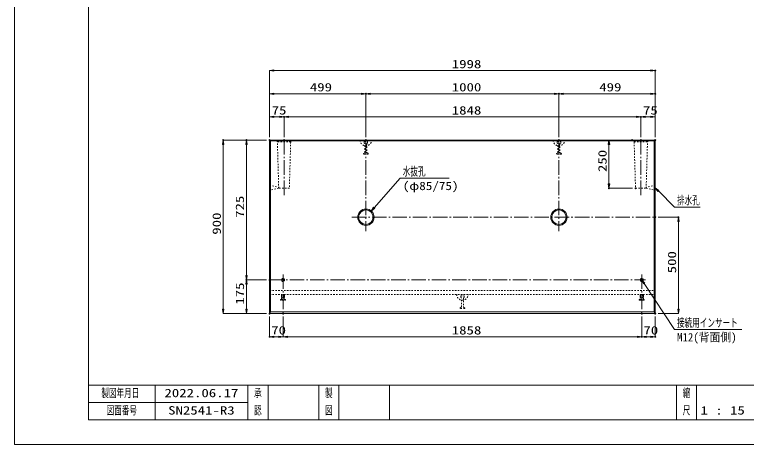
# Model space of a CAD drawing. Units: millimetres, scale not verified. Extents: x 0 to 6300, y 0 to 4455.
# Drawn here: x 0 to 3790, y 0 to 2228 of the extents above; entities that cross this region are included whole.
import ezdxf
from ezdxf.enums import TextEntityAlignment as Align

# ---------------------------------------------------------------- set-up
doc = ezdxf.new("R2010")
doc.units = ezdxf.units.MM
doc.header["$LTSCALE"] = 10
doc.header["$PDMODE"] = 32
doc.header["$PDSIZE"] = 5
for name, pattern in [('USER1', [10.5, 7.5, -1.125, 0.75, -1.125]), ('USER2', [1.5, 0.75, -0.75]), ('USER3', [0.75, 0.5, -0.25])]:
    doc.linetypes.add(name, pattern=pattern)
for name, color, linetype, lineweight in [('0_10', 7, 'USER2', 13), ('Defpoints_2', 7, 'Continuous', 13), ('S-1', 2, 'Continuous', 13), ('S-4', 4, 'USER3', 13), ('S-Dim', 1, 'Continuous', 13), ('S-Txt', 7, 'Continuous', 13), ('TTL-FRAM', 3, 'Continuous', 13), ('TTL-LINE', 2, 'Continuous', 13), ('TTL-TXT', 2, 'Continuous', 13)]:
    doc.layers.add(name, color=color, linetype=linetype, lineweight=lineweight)
doc.styles.add('ＭＳ ゴシック', font='')
doc.styles.get('ＭＳ ゴシック').set_extended_font_data('MS Gothic')

msp = doc.modelspace()

# ---------------------------------------------------------------- hatches: boundary and pattern name
at = {"layer": 'S-Dim'}
for points in [[(1342.93, 1941.25), (1342.93, 1933.75), (1320.43, 1937.5)], [(3295.93, 1941.25), (3295.93, 1933.75), (3318.43, 1937.5)], [(1342.93, 1821.25), (1342.93, 1813.75), (1320.43, 1817.5)], [(1796.93, 1821.25), (1796.93, 1813.75), (1819.43, 1817.5)], [(1841.93, 1821.25), (1841.93, 1813.75), (1819.43, 1817.5)], [(2796.93, 1821.25), (2796.93, 1813.75), (2819.43, 1817.5)], [(2841.93, 1821.25), (2841.93, 1813.75), (2819.43, 1817.5)], [(3295.93, 1821.25), (3295.93, 1813.75), (3318.43, 1817.5)], [(1342.93, 1701.25), (1342.93, 1693.75), (1320.43, 1697.5)], [(1372.93, 1701.25), (1372.93, 1693.75), (1395.43, 1697.5)], [(1417.93, 1701.25), (1417.93, 1693.75), (1395.43, 1697.5)], [(3220.93, 1701.25), (3220.93, 1693.75), (3243.43, 1697.5)], [(3265.93, 1701.25), (3265.93, 1693.75), (3243.43, 1697.5)], [(3295.93, 1701.25), (3295.93, 1693.75), (3318.43, 1697.5)], [(1076.68, 1555), (1084.18, 1555), (1080.43, 1577.5)], [(1196.68, 1555), (1204.18, 1555), (1200.43, 1577.5)], [(3074.68, 1555), (3082.18, 1555), (3078.43, 1577.5)], [(3074.68, 1350), (3082.18, 1350), (3078.43, 1327.5)], [(1865.25, 1223.76), (1847.55, 1209.37), (1859.63, 1228.72)], [(3434.68, 1155), (3442.18, 1155), (3438.43, 1177.5)], [(1196.68, 875), (1204.18, 875), (1200.43, 852.5)], [(1196.68, 830), (1204.18, 830), (1200.43, 852.5)], [(1076.68, 700), (1084.18, 700), (1080.43, 677.5)], [(1196.68, 700), (1204.18, 700), (1200.43, 677.5)], [(3434.68, 700), (3442.18, 700), (3438.43, 677.5)], [(1342.93, 561.25), (1342.93, 553.75), (1320.43, 557.5)], [(1367.93, 561.25), (1367.93, 553.75), (1390.43, 557.5)], [(1412.93, 561.25), (1412.93, 553.75), (1390.43, 557.5)], [(3225.93, 561.25), (3225.93, 553.75), (3248.43, 557.5)], [(3270.93, 561.25), (3270.93, 553.75), (3248.43, 557.5)], [(3295.93, 561.25), (3295.93, 553.75), (3318.43, 557.5)]]:
    msp.add_hatch(color=256, dxfattribs=at).paths.add_polyline_path(points)
at = {"layer": 'S-Txt'}
for points in [[(3331.69, 1311.44), (3318.43, 1330), (3337, 1316.74)], [(3257.7, 831.66), (3248.43, 852.5), (3263.96, 835.79)]]:
    msp.add_hatch(color=256, dxfattribs=at).paths.add_polyline_path(points)

# ---------------------------------------------------------------- linework, layer by layer
at = {"layer": '0_10', "linetype": 'Continuous'}
for centre, radius in [((1819.43, 1177.5), 42.5), ((1819.43, 1177.5), 37.5), ((2819.43, 1177.5), 42.5), ((2819.43, 1177.5), 37.5)]:
    msp.add_circle(centre, radius, dxfattribs=at)
at = {"layer": 'Defpoints_2'}
for p, q in [((0, 4455), (0, 0)), ((0, 0), (6300, 0))]:
    msp.add_line(p, q, dxfattribs=at)
for p in [(3318.43, 1937.5), (1819.43, 1817.5), (2819.43, 1817.5), (3318.43, 1817.5), (1395.43, 1697.5), (3243.43, 1697.5), (3243.43, 1697.5), (1080.43, 1577.5), (1200.43, 1577.5), (1320.43, 1577.5), (1320.43, 1577.5), (1320.43, 1577.5), (1320.43, 1577.5), (1320.43, 1577.5), (1395.43, 1577.5), (1395.43, 1577.5), (1819.43, 1577.5), (1819.43, 1577.5), (2819.43, 1577.5), (2819.43, 1577.5), (3198.43, 1577.5), (3243.43, 1577.5), (3243.43, 1577.5), (3318.43, 1577.5), (3318.43, 1577.5), (3318.43, 1577.5), (3078.43, 1327.5), (3215.93, 1327.5), (3318.43, 1177.5), (3438.43, 1177.5), (1200.43, 852.5), (1320.43, 852.5), (1320.43, 852.5), (1320.43, 677.5), (1320.43, 677.5), (1320.43, 677.5), (1390.43, 677.5), (1390.43, 677.5), (3248.43, 677.5), (3248.43, 677.5), (3318.43, 677.5), (3318.43, 677.5), (1320.43, 557.5), (3248.43, 557.5), (3318.43, 557.5)]:
    msp.add_point(p, dxfattribs=at)
at = {"layer": 'S-1'}
for p, q in [((1320.43, 1577.5), (3318.43, 1577.5)), ((1320.43, 677.5), (1320.43, 1577.5)), ((1320.43, 1577.5), (1325.43, 1572.5)), ((1325.43, 1572.5), (3313.43, 1572.5)), ((1325.43, 1572.5), (1325.43, 686.5)), ((3318.43, 1577.5), (3313.43, 1572.5)), ((3313.43, 1572.5), (3313.43, 686.5)), ((3318.43, 1577.5), (3318.43, 677.5)), ((1325.43, 686.5), (1320.43, 677.5)), ((1325.43, 686.5), (3313.43, 686.5)), ((3313.43, 686.5), (3318.43, 677.5)), ((3318.43, 677.5), (1320.43, 677.5))]:
    msp.add_line(p, q, dxfattribs=at)
at = {"layer": 'S-1', "linetype": 'USER2'}
for p, q in [((1355.43, 1577.5), (1435.43, 1577.5)), ((1360.93, 1567.5), (1355.43, 1577.5)), ((1367.93, 1327.5), (1360.93, 1567.5)), ((1429.93, 1567.5), (1360.93, 1567.5)), ((1429.93, 1567.5), (1422.93, 1327.5)), ((1435.43, 1577.5), (1429.93, 1567.5)), ((1849.43, 1577.5), (1789.43, 1577.5)), ((2849.43, 1577.5), (2789.43, 1577.5)), ((3283.43, 1577.5), (3203.43, 1577.5)), ((3203.43, 1577.5), (3208.93, 1567.5)), ((3208.93, 1567.5), (3215.93, 1327.5)), ((3208.93, 1567.5), (3277.93, 1567.5)), ((3270.93, 1327.5), (3277.93, 1567.5)), ((3277.93, 1567.5), (3283.43, 1577.5)), ((1320.43, 1317.57), (1320.43, 1342.43)), ((1320.43, 1342.43), (1367.43, 1332.5)), ((1367.43, 1327.5), (1320.43, 1317.57)), ((1367.43, 1332.5), (1367.43, 1327.5)), ((1422.93, 1327.5), (1367.93, 1327.5)), ((3215.93, 1327.5), (3270.93, 1327.5)), ((3318.43, 1342.43), (3271.43, 1332.5)), ((3271.43, 1332.5), (3271.43, 1327.5)), ((3271.43, 1327.5), (3318.43, 1317.57)), ((3318.43, 1317.57), (3318.43, 1342.43)), ((1320.43, 797.5), (3318.43, 797.5)), ((1320.43, 777.5), (3318.43, 777.5)), ((2349.43, 777.5), (2289.43, 777.5))]:
    msp.add_line(p, q, dxfattribs=at)
for centre in [(1819.43, 1577.5), (2819.43, 1577.5), (2319.43, 777.5)]:
    msp.add_arc(centre, 30, 180, 0, dxfattribs=at)
at = {"layer": 'S-4', "linetype": 'USER2'}
for p, q in [((1810.43, 1562), (1810.43, 1569.5)), ((1810.43, 1569.5), (1828.43, 1569.5)), ((1814.43, 1559), (1810.43, 1562)), ((1814.43, 1512), (1814.43, 1559)), ((1828.43, 1562), (1824.43, 1559)), ((1824.43, 1559), (1824.43, 1512)), ((1828.43, 1569.5), (1828.43, 1562)), ((2810.43, 1562), (2810.43, 1569.5)), ((2810.43, 1569.5), (2828.43, 1569.5)), ((2814.43, 1559), (2810.43, 1562)), ((2814.43, 1512), (2814.43, 1559)), ((2828.43, 1562), (2824.43, 1559)), ((2824.43, 1559), (2824.43, 1512)), ((2828.43, 1569.5), (2828.43, 1562)), ((1806.93, 1507), (1814.43, 1512)), ((1806.93, 1504.5), (1806.93, 1507)), ((1831.93, 1504.5), (1806.93, 1504.5)), ((1824.43, 1512), (1831.93, 1507)), ((1831.93, 1507), (1831.93, 1504.5)), ((2806.93, 1507), (2814.43, 1512)), ((2806.93, 1504.5), (2806.93, 1507)), ((2831.93, 1504.5), (2806.93, 1504.5)), ((2824.43, 1512), (2831.93, 1507)), ((2831.93, 1507), (2831.93, 1504.5)), ((2310.43, 762), (2310.43, 769.5)), ((2310.43, 769.5), (2328.43, 769.5)), ((2314.43, 759), (2310.43, 762)), ((2314.43, 712), (2314.43, 759)), ((2328.43, 762), (2324.43, 759)), ((2324.43, 759), (2324.43, 712)), ((2328.43, 769.5), (2328.43, 762)), ((2306.93, 707), (2314.43, 712)), ((2306.93, 704.5), (2306.93, 707)), ((2331.93, 704.5), (2306.93, 704.5)), ((2324.43, 712), (2331.93, 707)), ((2331.93, 707), (2331.93, 704.5))]:
    msp.add_line(p, q, dxfattribs=at)
at = {"layer": 'S-4'}
for p, q in [((1382.18, 777), (1382.68, 777.5)), ((1382.18, 753.5), (1382.18, 777)), ((1382.68, 777.5), (1398.18, 777.5)), ((1384.43, 760.45), (1384.43, 777.5)), ((1385.38, 759.5), (1384.43, 760.45)), ((1395.49, 759.5), (1385.38, 759.5)), ((1396.43, 760.45), (1395.49, 759.5)), ((1396.43, 777.5), (1396.43, 760.45)), ((1398.18, 777.5), (1398.68, 777)), ((1398.68, 777), (1398.68, 753.5)), ((3240.68, 777.5), (3240.18, 777)), ((3240.18, 777), (3240.18, 753.5)), ((3256.18, 777.5), (3240.68, 777.5)), ((3242.43, 777.5), (3242.43, 760.45)), ((3242.43, 760.45), (3243.38, 759.5)), ((3243.38, 759.5), (3253.49, 759.5)), ((3253.49, 759.5), (3254.43, 760.45)), ((3254.43, 760.45), (3254.43, 777.5)), ((3256.68, 777), (3256.18, 777.5)), ((3256.68, 753.5), (3256.68, 777)), ((1377.68, 748.5), (1377.68, 750.5)), ((1378.68, 751.5), (1380.18, 751.5)), ((1402.18, 747.5), (1378.68, 747.5)), ((1400.68, 751.5), (1380.18, 751.5)), ((1400.68, 751.5), (1402.18, 751.5)), ((1403.18, 750.5), (1403.18, 748.5)), ((3235.68, 750.5), (3235.68, 748.5)), ((3238.18, 751.5), (3236.68, 751.5)), ((3236.68, 747.5), (3260.18, 747.5)), ((3238.18, 751.5), (3258.68, 751.5)), ((3260.18, 751.5), (3258.68, 751.5)), ((3261.18, 748.5), (3261.18, 750.5))]:
    msp.add_line(p, q, dxfattribs=at)
at = {"layer": 'S-4', "linetype": 'USER2'}
for centre, radius in [((1390.43, 852.5), 8.25), ((1390.43, 852.5), 6), ((3248.43, 852.5), 8.25), ((3248.43, 852.5), 6)]:
    msp.add_circle(centre, radius, dxfattribs=at)
at = {"layer": 'S-4'}
for centre, radius, start, end in [((1378.68, 750.5), 1, 90, 180), ((1378.68, 748.5), 1, 180, 270), ((1380.18, 753.5), 2, 270, 0), ((1400.68, 753.5), 2, 180, 270), ((1402.18, 750.5), 1, 0, 90), ((1402.18, 748.5), 1, 270, 0), ((3236.68, 750.5), 1, 90, 180), ((3236.68, 748.5), 1, 180, 270), ((3238.18, 753.5), 2, 270, 0), ((3258.68, 753.5), 2, 180, 270), ((3260.18, 750.5), 1, 0, 90), ((3260.18, 748.5), 1, 270, 0)]:
    msp.add_arc(centre, radius, start, end, dxfattribs=at)
at = {"layer": 'S-Dim'}
for p, q in [((1320.43, 1592.5), (1320.43, 1937.5)), ((1342.93, 1937.5), (3295.93, 1937.5)), ((3318.43, 1592.5), (3318.43, 1937.5)), ((1320.43, 1592.5), (1320.43, 1817.5)), ((1342.93, 1817.5), (1796.93, 1817.5)), ((1819.43, 1592.5), (1819.43, 1817.5)), ((1819.43, 1592.5), (1819.43, 1817.5)), ((1841.93, 1817.5), (2796.93, 1817.5)), ((2819.43, 1592.5), (2819.43, 1817.5)), ((2819.43, 1592.5), (2819.43, 1817.5)), ((2841.93, 1817.5), (3295.93, 1817.5)), ((3318.43, 1592.5), (3318.43, 1817.5)), ((1320.43, 1592.5), (1320.43, 1697.5)), ((1342.93, 1697.5), (1372.93, 1697.5)), ((1395.43, 1592.5), (1395.43, 1697.5)), ((1395.43, 1592.5), (1395.43, 1697.5)), ((1417.93, 1697.5), (3220.93, 1697.5)), ((3243.43, 1592.5), (3243.43, 1697.5)), ((3243.43, 1592.5), (3243.43, 1697.5)), ((3295.93, 1697.5), (3265.93, 1697.5)), ((3318.43, 1592.5), (3318.43, 1697.5)), ((1305.43, 1577.5), (1080.43, 1577.5)), ((1080.43, 700), (1080.43, 1555)), ((1305.43, 1577.5), (1200.43, 1577.5)), ((1200.43, 875), (1200.43, 1555)), ((3183.43, 1577.5), (3078.43, 1577.5)), ((3078.43, 1555), (3078.43, 1350)), ((1862.44, 1226.24), (1997.55, 1379.37)), ((1997.55, 1379.37), (2002.95, 1379.37)), ((2002.95, 1379.37), (2250.45, 1379.37)), ((3200.93, 1327.5), (3078.43, 1327.5)), ((3333.43, 1177.5), (3438.43, 1177.5)), ((3438.43, 700), (3438.43, 1155)), ((1305.43, 852.5), (1200.43, 852.5)), ((1305.43, 852.5), (1200.43, 852.5)), ((1200.43, 700), (1200.43, 830)), ((1305.43, 677.5), (1080.43, 677.5)), ((1305.43, 677.5), (1200.43, 677.5)), ((1320.43, 662.5), (1320.43, 557.5)), ((1390.43, 662.5), (1390.43, 557.5)), ((1390.43, 662.5), (1390.43, 557.5)), ((3248.43, 662.5), (3248.43, 557.5)), ((3248.43, 662.5), (3248.43, 557.5)), ((3318.43, 662.5), (3318.43, 557.5)), ((3333.43, 677.5), (3438.43, 677.5)), ((1367.93, 557.5), (1342.93, 557.5)), ((1412.93, 557.5), (3225.93, 557.5)), ((3270.93, 557.5), (3295.93, 557.5))]:
    msp.add_line(p, q, dxfattribs=at)
at = {"layer": 'S-Dim', "linetype": 'USER1'}
for p, q in [((1395.43, 1577.5), (1395.43, 1282.5)), ((1819.43, 1577.5), (1819.43, 1459.5)), ((1819.43, 1577.5), (1819.43, 1105)), ((2819.43, 1577.5), (2819.43, 1459.5)), ((2819.43, 1577.5), (2819.43, 1105)), ((3243.43, 1577.5), (3243.43, 1282.5)), ((1746.93, 1177.5), (3318.43, 1177.5)), ((1390.43, 880.75), (1390.43, 677.5)), ((3248.43, 880.75), (3248.43, 677.5)), ((1320.43, 852.5), (3268.43, 852.5))]:
    msp.add_line(p, q, dxfattribs=at)
at = {"layer": 'S-Dim'}
for points in [[(1342.93, 1941.25), (1342.93, 1933.75), (1320.43, 1937.5)], [(3295.93, 1941.25), (3295.93, 1933.75), (3318.43, 1937.5)], [(1342.93, 1821.25), (1342.93, 1813.75), (1320.43, 1817.5)], [(1796.93, 1821.25), (1796.93, 1813.75), (1819.43, 1817.5)], [(1841.93, 1821.25), (1841.93, 1813.75), (1819.43, 1817.5)], [(2796.93, 1821.25), (2796.93, 1813.75), (2819.43, 1817.5)], [(2841.93, 1821.25), (2841.93, 1813.75), (2819.43, 1817.5)], [(3295.93, 1821.25), (3295.93, 1813.75), (3318.43, 1817.5)], [(1342.93, 1701.25), (1342.93, 1693.75), (1320.43, 1697.5)], [(1372.93, 1701.25), (1372.93, 1693.75), (1395.43, 1697.5)], [(1417.93, 1701.25), (1417.93, 1693.75), (1395.43, 1697.5)], [(3220.93, 1701.25), (3220.93, 1693.75), (3243.43, 1697.5)], [(3265.93, 1701.25), (3265.93, 1693.75), (3243.43, 1697.5)], [(3295.93, 1701.25), (3295.93, 1693.75), (3318.43, 1697.5)], [(1076.68, 1555), (1084.18, 1555), (1080.43, 1577.5)], [(1196.68, 1555), (1204.18, 1555), (1200.43, 1577.5)], [(3074.68, 1555), (3082.18, 1555), (3078.43, 1577.5)], [(3074.68, 1350), (3082.18, 1350), (3078.43, 1327.5)], [(1865.25, 1223.76), (1847.55, 1209.37), (1859.63, 1228.72)], [(3434.68, 1155), (3442.18, 1155), (3438.43, 1177.5)], [(1196.68, 875), (1204.18, 875), (1200.43, 852.5)], [(1196.68, 830), (1204.18, 830), (1200.43, 852.5)], [(1076.68, 700), (1084.18, 700), (1080.43, 677.5)], [(1196.68, 700), (1204.18, 700), (1200.43, 677.5)], [(3434.68, 700), (3442.18, 700), (3438.43, 677.5)], [(1342.93, 561.25), (1342.93, 553.75), (1320.43, 557.5)], [(1367.93, 561.25), (1367.93, 553.75), (1390.43, 557.5)], [(1412.93, 561.25), (1412.93, 553.75), (1390.43, 557.5)], [(3225.93, 561.25), (3225.93, 553.75), (3248.43, 557.5)], [(3270.93, 561.25), (3270.93, 553.75), (3248.43, 557.5)], [(3295.93, 561.25), (3295.93, 553.75), (3318.43, 557.5)]]:
    msp.add_lwpolyline(points, close=True, dxfattribs=at)
at = {"layer": 'S-Txt'}
for p, q in [((3334.34, 1314.09), (3418.43, 1230)), ((3418.43, 1230), (3423.83, 1230)), ((3423.83, 1230), (3550.65, 1230)), ((3260.83, 833.72), (3418.43, 595)), ((3418.43, 595), (3423.83, 595)), ((3423.83, 595), (3766.65, 595))]:
    msp.add_line(p, q, dxfattribs=at)
for points in [[(3331.69, 1311.44), (3318.43, 1330), (3337, 1316.74)], [(3257.7, 831.66), (3248.43, 852.5), (3263.96, 835.79)]]:
    msp.add_lwpolyline(points, close=True, dxfattribs=at)
at = {"layer": 'TTL-FRAM'}
for p, q in [((382.5, 127.5), (382.5, 4132.5)), ((382.5, 307.5), (6007.5, 307.5)), ((487.5, 127.5), (382.5, 127.5)), ((907.5, 127.5), (487.5, 127.5)), ((1222.5, 127.5), (907.5, 127.5)), ((1642.5, 127.5), (1222.5, 127.5)), ((1747.5, 127.5), (1642.5, 127.5)), ((2010, 127.5), (1747.5, 127.5)), ((2115, 127.5), (2010, 127.5)), ((2377.5, 127.5), (2115, 127.5)), ((3727.5, 127.5), (2377.5, 127.5)), ((3832.5, 127.5), (3727.5, 127.5))]:
    msp.add_line(p, q, dxfattribs=at)
at = {"layer": 'TTL-LINE'}
for p, q in [((727.5, 127.5), (727.5, 307.5)), ((1207.5, 127.5), (1207.5, 307.5)), ((1312.5, 127.5), (1312.5, 307.5)), ((1575, 127.5), (1575, 307.5)), ((1680, 127.5), (1680, 307.5)), ((1942.5, 127.5), (1942.5, 307.5)), ((3427.5, 127.5), (3427.5, 307.5)), ((3532.5, 127.5), (3532.5, 307.5)), ((382.5, 217.5), (727.5, 217.5)), ((1207.5, 217.5), (727.5, 217.5))]:
    msp.add_line(p, q, dxfattribs=at)

# ---------------------------------------------------------------- texts
at = {"layer": 'S-Dim', "style": 'ＭＳ ゴシック'}
for s, width, p in [('1998', 1.3, (2264.23, 1936.67)), ('499', 1.3, (1529.13, 1816.67)), ('1000', 1.3, (2264.23, 1816.67)), ('499', 1.3, (3028.13, 1816.67)), ('75', 1.3, (1331.53, 1696.67)), ('1848', 1.3, (2264.23, 1696.67)), ('75', 1.3, (3254.53, 1696.67)), ('水抜孔', 0.65, (2010.45, 1380.04)), ('(φ85/75)', 1.15, (2010.45, 1305.04)), ('70', 1.3, (1329.03, 556.67)), ('1858', 1.3, (2264.23, 556.67)), ('70', 1.3, (3257.03, 556.67))]:
    msp.add_text(s, height=43.3, dxfattribs=dict(at, width=width)).set_placement(p, align=Align.BOTTOM_LEFT)
at = {"layer": 'S-Dim', "style": 'ＭＳ ゴシック', "width": 1.3}
for s, p in [('250', (3079.26, 1411.7)), ('725', (1201.26, 1174.2)), ('900', (1081.26, 1086.7)), ('500', (3439.26, 886.7)), ('175', (1201.26, 724.2))]:
    msp.add_text(s, height=43.3, rotation=90, dxfattribs=at).set_placement(p, align=Align.BOTTOM_LEFT)
at = {"layer": 'S-Txt', "style": 'ＭＳ ゴシック'}
for s, width, p in [('排水孔', 0.65, (3430.65, 1230.67)), ('接続用インサート', 0.65, (3430.65, 595.67)), ('M12(背面側)', 0.95, (3431.33, 520.67))]:
    msp.add_text(s, height=43.3, dxfattribs=dict(at, width=width)).set_placement(p, align=Align.BOTTOM_LEFT)
at = {"layer": 'TTL-TXT', "color": 1, "style": 'ＭＳ ゴシック'}
for s, width, p in [('製図年月日', 0.65, (547.5, 231.67)), ('2022.06.17', 1.3, (967.5, 231.67)), ('図面番号', 0.65, (555, 141.67)), ('SN2541-R3', 1.3, (967.5, 141.67)), ('1 : 15', 1.3, (3667.5, 141.67))]:
    msp.add_text(s, height=43.3, dxfattribs=dict(at, width=width)).set_placement(p, align=Align.BOTTOM_CENTER)
at = {"layer": 'TTL-TXT', "style": 'ＭＳ ゴシック', "width": 0.65}
for s, p in [('承', (1260, 231.67)), ('製', (1627.5, 231.67)), ('縮', (3480, 231.67)), ('認', (1260, 141.67)), ('図', (1627.5, 141.67)), ('尺', (3480, 141.67))]:
    msp.add_text(s, height=43.3, dxfattribs=at).set_placement(p, align=Align.BOTTOM_CENTER)

doc.saveas('drawing.dxf')
